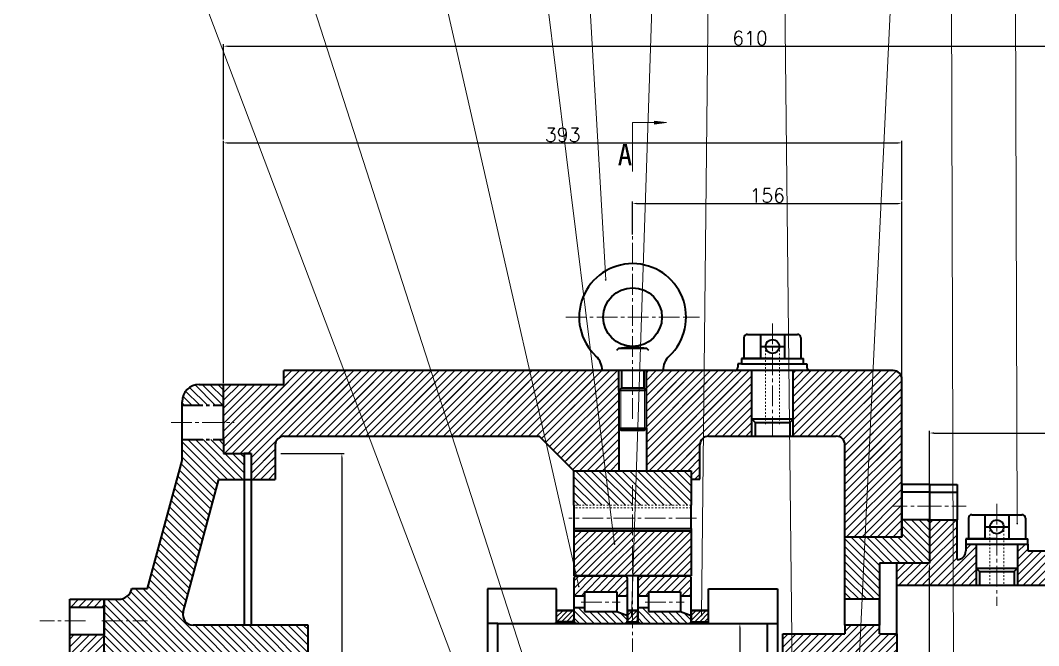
# Model space of a CAD drawing. Header units: millimetres. Extents: x -2378 to 2378, y -1682 to 1682.
# Drawn here: x -1349 to -759, y 993 to 1355 of the extents above; entities that cross this region are included whole.
import ezdxf

# ---------------------------------------------------------------- set-up
doc = ezdxf.new("R2010")
doc.units = ezdxf.units.MM
doc.header["$PDSIZE"] = -5
doc.linetypes.add('点画线', pattern=[18, 12, -2, 2, -2])
doc.linetypes.add('虚线', pattern=[2, 1, -1])
doc.layers.get('Defpoints').update_dxf_attribs({"lineweight": 18})
for name, color, linetype, lineweight in [('中心线层', 1, '点画线', 18), ('剖面线层', 4, 'Continuous', 18), ('尺寸线层', 3, 'Continuous', 18), ('粗实线层', 7, 'Continuous', 35), ('细实线层', 7, 'Continuous', 18), ('虚线层', 6, '虚线', 18)]:
    doc.layers.add(name, color=color, linetype=linetype, lineweight=lineweight)
doc.styles.get("Standard").update_dxf_attribs({"font": 'txt.shx'})
doc.styles.add('标准', font='isocp.shx', dxfattribs={"width": 0.667, "bigfont": 'gbcbig.shx'})
doc.dimstyles.new('ISO-25', dxfattribs={"dimtxt": 8, "dimasz": 2.5, "dimexe": 1.25, "dimexo": 0.625, "dimtad": 1, "dimtxsty": 'Standard', "dimcen": 2.5, "dimdle": 5, "dimadec": 0, "dimazin": 0, "dimtfac": 1, "dimtmove": 0, "dimatfit": 3, "dimfxl": 1, "dimarcsym": 0})
pattern_1 = [(135, (0, 0), (-2.245064, -2.245064), [])]

# ---------------------------------------------------------------- blocks, each defined once
blk = doc.blocks.new('*X24')
at = {"layer": 'Defpoints', "color": 0, "transparency": 16777216}
for p in [(-838, 1249.32), (-994, 1230.66), (-838, 1147.5)]:
    blk.add_point(p, dxfattribs=at)
at = {"layer": '尺寸线层', "color": 0, "linetype": 'Continuous', "lineweight": -2, "transparency": 16777216}
for p, q in [((-994, 1231.28), (-994, 1250.57)), ((-838, 1148.12), (-838, 1250.57)), ((-991.5, 1249.32), (-840.5, 1249.32))]:
    blk.add_line(p, q, dxfattribs=at)
at = {"layer": '尺寸线层', "color": 0, "transparency": 16777216}
for points in [[(-991.5, 1249.74), (-991.5, 1248.9), (-994, 1249.32)], [(-840.5, 1249.74), (-840.5, 1248.9), (-838, 1249.32)]]:
    blk.add_solid(points, dxfattribs=at)
at = {"layer": '尺寸线层', "color": 0, "transparency": 16777216, "insert": (-916, 1253.94), "char_height": 8, "width": 26.2857, "attachment_point": 5}
blk.add_mtext('\\A1;156', dxfattribs=at)
blk = doc.blocks.new('*X25')
at = {"layer": 'Defpoints', "color": 0, "transparency": 16777216}
for p in [(-838, 1284.47), (-838, 1250.57), (-1231, 1144.5)]:
    blk.add_point(p, dxfattribs=at)
at = {"layer": '尺寸线层', "color": 0, "linetype": 'Continuous', "lineweight": -2, "transparency": 16777216}
for p, q in [((-1231, 1145.13), (-1231, 1285.72)), ((-1228.5, 1284.47), (-840.5, 1284.47)), ((-838, 1251.19), (-838, 1285.72))]:
    blk.add_line(p, q, dxfattribs=at)
at = {"layer": '尺寸线层', "color": 0, "transparency": 16777216}
for points in [[(-1228.5, 1284.89), (-1228.5, 1284.05), (-1231, 1284.47)], [(-840.5, 1284.89), (-840.5, 1284.05), (-838, 1284.47)]]:
    blk.add_solid(points, dxfattribs=at)
at = {"layer": '尺寸线层', "color": 0, "transparency": 16777216, "insert": (-1034.5, 1289.1), "char_height": 8, "width": 28.5714, "attachment_point": 5}
blk.add_mtext('\\A1;393', dxfattribs=at)
blk = doc.blocks.new('*X26')
at = {"layer": 'Defpoints', "color": 0, "transparency": 16777216}
for p in [(-621, 1116.32), (-822, 1086.5), (-621, 1071.77)]:
    blk.add_point(p, dxfattribs=at)
at = {"layer": '尺寸线层', "color": 0, "linetype": 'Continuous', "lineweight": -2, "transparency": 16777216}
for p, q in [((-822, 1087.12), (-822, 1117.57)), ((-819.5, 1116.32), (-623.5, 1116.32)), ((-621, 1072.39), (-621, 1117.57))]:
    blk.add_line(p, q, dxfattribs=at)
at = {"layer": '尺寸线层', "color": 0, "transparency": 16777216}
for points in [[(-819.5, 1116.74), (-819.5, 1115.91), (-822, 1116.32)], [(-623.5, 1116.74), (-623.5, 1115.91), (-621, 1116.32)]]:
    blk.add_solid(points, dxfattribs=at)
at = {"layer": '尺寸线层', "color": 0, "transparency": 16777216, "insert": (-721.5, 1120.95), "char_height": 8, "width": 27.4286, "attachment_point": 5}
blk.add_mtext('\\A1;201', dxfattribs=at)
blk = doc.blocks.new('*X27')
at = {"layer": 'Defpoints', "color": 0, "transparency": 16777216}
for p in [(-621, 1340.49), (-1231, 1285.72), (-621, 1117.57)]:
    blk.add_point(p, dxfattribs=at)
at = {"layer": '尺寸线层', "color": 0, "linetype": 'Continuous', "lineweight": -2, "transparency": 16777216}
for p, q in [((-1231, 1286.35), (-1231, 1341.74)), ((-1228.5, 1340.49), (-623.5, 1340.49)), ((-621, 1118.2), (-621, 1341.74))]:
    blk.add_line(p, q, dxfattribs=at)
at = {"layer": '尺寸线层', "color": 0, "transparency": 16777216}
for points in [[(-1228.5, 1340.91), (-1228.5, 1340.07), (-1231, 1340.49)], [(-623.5, 1340.91), (-623.5, 1340.07), (-621, 1340.49)]]:
    blk.add_solid(points, dxfattribs=at)
at = {"layer": '尺寸线层', "color": 0, "transparency": 16777216, "insert": (-926, 1345.11), "char_height": 8, "width": 27.4286, "attachment_point": 5}
blk.add_mtext('\\A1;610', dxfattribs=at)
blk = doc.blocks.new('*X29')
at = {"layer": 'Defpoints', "color": 0, "transparency": 16777216}
for p in [(-396, 1428.97), (-1600, 981.42), (-396, 879.73)]:
    blk.add_point(p, dxfattribs=at)
at = {"layer": '尺寸线层', "color": 0, "linetype": 'Continuous', "lineweight": -2, "transparency": 16777216}
for p, q in [((-1600, 982.04), (-1600, 1430.22)), ((-1597.5, 1428.97), (-398.5, 1428.97)), ((-396, 880.36), (-396, 1430.22))]:
    blk.add_line(p, q, dxfattribs=at)
at = {"layer": '尺寸线层', "color": 0, "transparency": 16777216}
for points in [[(-1597.5, 1429.39), (-1597.5, 1428.55), (-1600, 1428.97)], [(-398.5, 1429.39), (-398.5, 1428.55), (-396, 1428.97)]]:
    blk.add_solid(points, dxfattribs=at)
at = {"layer": '尺寸线层', "color": 0, "transparency": 16777216, "insert": (-998, 1433.59), "char_height": 8, "width": 38.8571, "attachment_point": 5}
blk.add_mtext('\\A1;1204', dxfattribs=at)
blk = doc.blocks.new('*X70')
at = {"layer": '细实线层', "lineweight": 18}
h = blk.add_hatch(color=0, dxfattribs=at)
edge = h.paths.add_edge_path(flags=0)
edge.add_arc((0, 0), 0.5, 0, 360)
at = {"layer": '细实线层', "color": 0}
for p, q in [((-1.31, 432.81), (-11.31, 432.81)), ((0, 0), (-1.31, 432.81))]:
    blk.add_line(p, q, dxfattribs=at)
at = {"layer": '细实线层', "color": 0, "lineweight": 18, "insert": (-6.31, 434.31), "char_height": 5, "width": 17, "attachment_point": 8, "line_spacing_factor": 1.15057, "style": '标准'}
blk.add_mtext('\\T1.1;29', dxfattribs=at)
blk = doc.blocks.new('*X71')
at = {"layer": '细实线层', "color": 0}
blk.add_line((0, 0), (-2.07, 668.31), dxfattribs=at)
blk = doc.blocks.new('*X72')
at = {"layer": '细实线层', "color": 0}
blk.add_line((0, 0), (33.23, 695.13), dxfattribs=at)
blk = doc.blocks.new('*X73')
at = {"layer": '细实线层', "color": 0}
blk.add_line((0, 0), (-7.33, 673.12), dxfattribs=at)
blk = doc.blocks.new('*X75')
at = {"layer": '细实线层', "lineweight": 18}
h = blk.add_hatch(color=0, dxfattribs=at)
edge = h.paths.add_edge_path(flags=0)
edge.add_arc((0, 0), 0.5, 0, 360)
at = {"layer": '细实线层', "color": 0}
for p, q in [((0, 0), (5.16, 485.98)), ((5.16, 485.98), (15.16, 485.98))]:
    blk.add_line(p, q, dxfattribs=at)
at = {"layer": '细实线层', "color": 0, "lineweight": 18, "insert": (10.16, 487.48), "char_height": 5, "width": 17, "attachment_point": 8, "line_spacing_factor": 1.15057, "style": '标准'}
blk.add_mtext('\\T1.1;33', dxfattribs=at)
blk = doc.blocks.new('*X76')
at = {"layer": '细实线层', "lineweight": 18}
h = blk.add_hatch(color=0, dxfattribs=at)
edge = h.paths.add_edge_path(flags=0)
edge.add_arc((0, 0), 0.5, 0, 360)
at = {"layer": '细实线层', "color": 0}
for p, q in [((0, 0), (16.22, 486.35)), ((16.22, 486.35), (26.22, 486.35))]:
    blk.add_line(p, q, dxfattribs=at)
at = {"layer": '细实线层', "color": 0, "lineweight": 18, "insert": (21.22, 487.85), "char_height": 5, "width": 17, "attachment_point": 8, "line_spacing_factor": 1.15057, "style": '标准'}
blk.add_mtext('\\T1.1;34', dxfattribs=at)
blk = doc.blocks.new('*X77')
at = {"layer": '细实线层', "lineweight": 18}
h = blk.add_hatch(color=0, dxfattribs=at)
edge = h.paths.add_edge_path(flags=0)
edge.add_arc((0, 0), 0.5, 0, 360)
at = {"layer": '细实线层', "color": 0}
for p, q in [((-16.73, 291.53), (-26.73, 291.53)), ((0, 0), (-16.73, 291.53))]:
    blk.add_line(p, q, dxfattribs=at)
at = {"layer": '细实线层', "color": 0, "lineweight": 18, "insert": (-21.73, 293.03), "char_height": 5, "width": 17, "attachment_point": 8, "line_spacing_factor": 1.15057, "style": '标准'}
blk.add_mtext('\\T1.1;35', dxfattribs=at)
blk = doc.blocks.new('*X78')
at = {"layer": '细实线层', "lineweight": 18}
h = blk.add_hatch(color=0, dxfattribs=at)
edge = h.paths.add_edge_path(flags=0)
edge.add_arc((0, 0), 0.5, 0, 360)
at = {"layer": '细实线层', "color": 0}
for p, q in [((-55.08, 444.67), (-65.08, 444.67)), ((0, 0), (-55.08, 444.67))]:
    blk.add_line(p, q, dxfattribs=at)
at = {"layer": '细实线层', "color": 0, "lineweight": 18, "insert": (-60.08, 446.17), "char_height": 5, "width": 17, "attachment_point": 8, "line_spacing_factor": 1.15057, "style": '标准'}
blk.add_mtext('\\T1.1;36', dxfattribs=at)
blk = doc.blocks.new('*X79')
at = {"layer": '细实线层', "lineweight": 18}
h = blk.add_hatch(color=0, dxfattribs=at)
edge = h.paths.add_edge_path(flags=0)
edge.add_arc((0, 0), 0.5, 0, 360)
at = {"layer": '细实线层', "color": 0}
for p, q in [((-106.73, 469.29), (-116.73, 469.29)), ((0, 0), (-106.73, 469.29))]:
    blk.add_line(p, q, dxfattribs=at)
at = {"layer": '细实线层', "color": 0, "lineweight": 18, "insert": (-111.73, 470.79), "char_height": 5, "width": 17, "attachment_point": 8, "line_spacing_factor": 1.15057, "style": '标准'}
blk.add_mtext('\\T1.1;37', dxfattribs=at)
blk = doc.blocks.new('*X80')
at = {"layer": '细实线层', "lineweight": 18}
h = blk.add_hatch(color=0, dxfattribs=at)
edge = h.paths.add_edge_path(flags=0)
edge.add_arc((0, 0), 0.5, 0, 360)
at = {"layer": '细实线层', "color": 0}
for p, q in [((-166.45, 516.6), (-176.45, 516.6)), ((0, 0), (-166.45, 516.6))]:
    blk.add_line(p, q, dxfattribs=at)
at = {"layer": '细实线层', "color": 0, "lineweight": 18, "insert": (-171.45, 518.1), "char_height": 5, "width": 17, "attachment_point": 8, "line_spacing_factor": 1.15057, "style": '标准'}
blk.add_mtext('\\T1.1;38', dxfattribs=at)
blk = doc.blocks.new('*X81')
at = {"layer": '细实线层', "color": 0}
blk.add_line((0, 0), (-261.81, 692.16), dxfattribs=at)
blk = doc.blocks.new('*D99')
at = {"layer": 'Defpoints', "color": 0, "transparency": 16777216}
for p in [(-822, 1041), (-822, 1041), (-794, 800)]:
    blk.add_point(p, dxfattribs=at)
at = {"layer": '尺寸线层', "color": 0, "linetype": 'Continuous', "lineweight": -2, "transparency": 16777216}
for p, q in [((-822.62, 1041), (-823.25, 1041)), ((-822, 802.5), (-822, 1038.5)), ((-794.62, 800), (-823.25, 800))]:
    blk.add_line(p, q, dxfattribs=at)
at = {"layer": '尺寸线层', "color": 0, "transparency": 16777216}
for points in [[(-822.42, 1038.5), (-821.58, 1038.5), (-822, 1041)], [(-822.42, 802.5), (-821.58, 802.5), (-822, 800)]]:
    blk.add_solid(points, dxfattribs=at)
at = {"layer": '尺寸线层', "color": 0, "transparency": 16777216, "insert": (-826.78, 920.5), "char_height": 8, "attachment_point": 5, "rotation": 90}
blk.add_mtext('\\A1;{\\fSimSun|b0|i0|c134|p2;φ}241H7', dxfattribs=at)
blk = doc.blocks.new('*D100')
at = {"layer": 'Defpoints', "color": 0, "transparency": 16777216}
for p in [(-916, 1006), (-931.88, 936), (-916, 936)]:
    blk.add_point(p, dxfattribs=at)
at = {"layer": '粗实线层', "color": 0, "linetype": 'Continuous', "lineweight": -2, "transparency": 16777216}
for p, q in [((-916.62, 1006), (-933.13, 1006)), ((-931.88, 1003.5), (-931.88, 938.5)), ((-916.62, 936), (-933.13, 936))]:
    blk.add_line(p, q, dxfattribs=at)
at = {"layer": '粗实线层', "color": 0, "transparency": 16777216}
for points in [[(-932.3, 1003.5), (-931.46, 1003.5), (-931.88, 1006)], [(-932.3, 938.5), (-931.46, 938.5), (-931.88, 936)]]:
    blk.add_solid(points, dxfattribs=at)
at = {"layer": '粗实线层', "color": 0, "transparency": 16777216, "insert": (-936.66, 971), "char_height": 8, "attachment_point": 5, "rotation": 90}
blk.add_mtext('\\A1;{\\fSimSun|b0|i0|c134|p2;φ}70K6', dxfattribs=at)
blk = doc.blocks.new('*D101')
at = {"layer": 'Defpoints', "color": 0, "transparency": 16777216}
for p in [(-1198.4, 1104.5), (-1198.4, 800), (-1162.4, 800)]:
    blk.add_point(p, dxfattribs=at)
at = {"layer": '尺寸线层', "color": 0, "linetype": 'Continuous', "lineweight": -2, "transparency": 16777216}
for p, q in [((-1197.78, 1104.5), (-1161.15, 1104.5)), ((-1162.4, 1102), (-1162.4, 802.5)), ((-1197.78, 800), (-1161.15, 800))]:
    blk.add_line(p, q, dxfattribs=at)
at = {"layer": '尺寸线层', "color": 0, "transparency": 16777216}
for points in [[(-1162.82, 1102), (-1161.99, 1102), (-1162.4, 1104.5)], [(-1162.82, 802.5), (-1161.99, 802.5), (-1162.4, 800)]]:
    blk.add_solid(points, dxfattribs=at)
at = {"layer": '尺寸线层', "color": 0, "transparency": 16777216, "insert": (-1167.7, 952.25), "char_height": 8, "attachment_point": 5, "rotation": 90}
blk.add_mtext('\\A1;304,5', dxfattribs=at)

msp = doc.modelspace()

# ---------------------------------------------------------------- hatches: boundary and pattern name
at = {"layer": '剖面线层'}
h = msp.add_hatch(dxfattribs=at)
h.set_pattern_fill('ANSI31', color=256, style=0, pattern_type=0)
edge = h.paths.add_edge_path(flags=0)
edge.add_line((-843, 1152.496), (-901, 1152.496))
edge.add_line((-901, 1152.496), (-901, 1114.5))
edge.add_line((-901, 1114.5), (-876, 1114.5))
edge.add_arc((-876, 1109.5), 5, 0, 90, ccw=False)
edge.add_line((-871, 1109.5), (-871, 1100.5))
edge.add_line((-871, 1100.5), (-838, 1100.5))
edge.add_line((-838, 1100.5), (-838, 1140.996))
edge.add_line((-838, 1140.996), (-838, 1147.496))
edge.add_arc((-843, 1147.496), 5, 0, 90)
edge = h.paths.add_edge_path(flags=0)
edge.add_line((-925, 1152.496), (-986.001, 1152.496))
edge.add_line((-986.001, 1152.496), (-986.001, 1140.996))
edge.add_line((-986.001, 1140.996), (-986.001, 1119.196))
edge.add_line((-986.001, 1119.196), (-986.001, 1100.5))
edge.add_line((-986.001, 1100.5), (-955, 1100.5))
edge.add_line((-955, 1100.5), (-955, 1109.5))
edge.add_arc((-950, 1109.5), 5, 90, 180, ccw=False)
edge.add_line((-950, 1114.5), (-925, 1114.5))
edge.add_line((-925, 1114.5), (-925, 1152.496))
edge = h.paths.add_edge_path(flags=0)
edge.add_line((-1002.001, 1152.496), (-1196, 1152.496))
edge.add_line((-1196, 1152.496), (-1196, 1151))
edge.add_line((-1196, 1151), (-1196, 1144.5))
edge.add_line((-1196, 1144.5), (-1231, 1144.5))
edge.add_line((-1231, 1144.5), (-1231, 1112.5))
edge.add_line((-1231, 1112.5), (-1231, 1104.5))
edge.add_line((-1231, 1104.5), (-1215, 1104.5))
edge.add_line((-1215, 1104.5), (-1215, 1100.5))
edge.add_line((-1215, 1100.5), (-1200.983, 1100.5))
edge.add_line((-1200.983, 1100.5), (-1200.983, 1109.483))
edge.add_arc((-1195.983, 1109.5), 5, 90.193629, 180.193628, ccw=False)
edge.add_line((-1196, 1114.5), (-1191.058, 1114.5))
edge.add_line((-1191.058, 1114.5), (-1048.123, 1114.5))
edge.add_line((-1048.123, 1114.5), (-1034.037, 1100.5))
edge.add_line((-1034.037, 1100.5), (-1002.001, 1100.5))
edge.add_line((-1002.001, 1100.5), (-1002.001, 1119.196))
edge.add_line((-1002.001, 1119.196), (-1002.001, 1140.996))
edge.add_line((-1002.001, 1140.996), (-1002.001, 1152.496))
h = msp.add_hatch(dxfattribs=at)
h.set_pattern_fill('ANSI31', color=256, style=0, pattern_type=0)
h.set_pattern_definition(pattern_1)
edge = h.paths.add_edge_path(flags=0)
edge.add_line((-1233.802, 1088.909), (-1233.648, 1089.483))
edge.add_line((-1233.648, 1089.483), (-1219, 1089.483))
edge.add_line((-1219, 1089.483), (-1219, 1104.5))
edge.add_line((-1219, 1104.5), (-1231, 1104.5))
edge.add_line((-1231, 1104.5), (-1231, 1112.5))
edge.add_line((-1231, 1112.5), (-1254.999, 1112.5))
edge.add_line((-1254.999, 1112.5), (-1254.999, 1100.5))
edge.add_line((-1254.999, 1100.5), (-1274.97, 1026.21))
edge.add_line((-1274.97, 1026.21), (-1283.974, 1026.21))
edge.add_arc((-1291.771, 1028), 8, 270.000004, 347.067901, ccw=False)
edge.add_line((-1291.771, 1020), (-1300, 1020))
edge.add_line((-1300, 1020), (-1300, 999.5))
edge.add_line((-1300, 999.5), (-1300, 980))
edge.add_line((-1300, 980), (-1182, 980))
edge.add_line((-1182, 980), (-1182, 1005))
edge.add_line((-1182, 1005), (-1248.533, 1005))
edge.add_arc((-1248.533, 1011), 6, 165.553609, 270, ccw=False)
edge.add_line((-1254.343, 1012.497), (-1233.802, 1088.909))
edge = h.paths.add_edge_path(flags=0)
edge.add_line((-1231, 1144.5), (-1244.999, 1144.5))
edge.add_arc((-1244.999, 1134.5), 10, 90, 180.000001)
edge.add_line((-1254.999, 1134.5), (-1254.999, 1132.5))
edge.add_line((-1254.999, 1132.5), (-1231, 1132.5))
edge.add_line((-1231, 1132.5), (-1231, 1144.5))
h = msp.add_hatch(dxfattribs=at)
h.set_pattern_fill('ANSI31', color=256, style=0, pattern_type=0)
edge = h.paths.add_edge_path(flags=0)
edge.add_line((-871, 1109.5), (-871, 1055.996))
edge.add_line((-871, 1055.996), (-838, 1055.996))
edge.add_line((-838, 1055.996), (-838, 1140.996))
edge.add_arc((-843, 1140.996), 5, 0, 90)
edge.add_line((-843, 1145.996), (-901, 1145.996))
edge.add_line((-901, 1145.996), (-901, 1114.5))
edge.add_line((-901, 1114.5), (-876, 1114.5))
edge.add_arc((-876, 1109.5), 5, 0, 90, ccw=False)
edge = h.paths.add_edge_path(flags=0)
edge.add_line((-986.001, 1145.996), (-986.001, 1140.996))
edge.add_line((-986.001, 1140.996), (-986.001, 1119.196))
edge.add_line((-986.001, 1119.196), (-986.001, 1094.5))
edge.add_line((-986.001, 1094.5), (-960, 1094.5))
edge.add_line((-960, 1094.5), (-960, 1089.5))
edge.add_line((-960, 1089.5), (-955, 1089.5))
edge.add_line((-955, 1089.5), (-955, 1109.5))
edge.add_arc((-950, 1109.5), 5, 90, 180, ccw=False)
edge.add_line((-950, 1114.5), (-925, 1114.5))
edge.add_line((-925, 1114.5), (-925, 1145.996))
edge.add_line((-925, 1145.996), (-986.001, 1145.996))
edge = h.paths.add_edge_path(flags=0)
edge.add_line((-1196, 1145.996), (-1196, 1144.5))
edge.add_line((-1196, 1144.5), (-1231, 1144.5))
edge.add_line((-1231, 1144.5), (-1231, 1112.5))
edge.add_line((-1231, 1112.5), (-1231, 1104.5))
edge.add_line((-1231, 1104.5), (-1215, 1104.5))
edge.add_line((-1215, 1104.5), (-1215, 1089.483))
edge.add_line((-1215, 1089.483), (-1200.983, 1089.483))
edge.add_line((-1200.983, 1089.483), (-1200.983, 1109.483))
edge.add_arc((-1195.983, 1109.5), 5, 90.193629, 180.193628, ccw=False)
edge.add_line((-1196, 1114.5), (-1191.058, 1114.5))
edge.add_line((-1191.058, 1114.5), (-1048.123, 1114.5))
edge.add_line((-1048.123, 1114.5), (-1028, 1094.5))
edge.add_line((-1028, 1094.5), (-1002.001, 1094.5))
edge.add_line((-1002.001, 1094.5), (-1002.001, 1119.196))
edge.add_line((-1002.001, 1119.196), (-1002.001, 1140.996))
edge.add_line((-1002.001, 1140.996), (-1002.001, 1145.996))
edge.add_line((-1002.001, 1145.996), (-1196, 1145.996))
h = msp.add_hatch(dxfattribs=at)
h.set_pattern_fill('ANSI31', color=256, style=0, pattern_type=0)
h.set_pattern_definition(pattern_1)
h.paths.add_polyline_path([(-1028, 1094.5), (-1028, 1074.5), (-960, 1074.5), (-960, 1094.5)], flags=0)
h = msp.add_hatch(dxfattribs=at)
h.set_pattern_fill('ANSI31', color=256, style=0, pattern_type=0)
h.set_pattern_definition(pattern_1)
h.paths.add_polyline_path([(-871, 1020), (-851, 1020), (-851, 1040.996), (-822, 1040.996), (-822, 1065.996), (-838, 1065.996), (-838, 1055.996), (-871, 1055.996)], flags=0)
h = msp.add_hatch(dxfattribs=at)
h.set_pattern_fill('ANSI31', color=256, style=0, pattern_type=0)
edge = h.paths.add_edge_path(flags=0)
edge.add_line((-701, 1003), (-701, 998))
edge.add_line((-701, 998), (-691, 998))
edge.add_arc((-686, 997.996), 5, 90.045121, 179.954879, ccw=False)
edge.add_line((-686.004, 1002.996), (-646.004, 1002.996))
edge.add_arc((-646, 997.996), 5, 0.045118, 90.045118, ccw=False)
edge.add_line((-641, 998), (-641, 875))
edge.add_line((-641, 875), (-626, 875))
edge.add_line((-626, 875), (-626, 982.996))
edge.add_line((-626, 982.996), (-621, 982.996))
edge.add_line((-621, 982.996), (-621, 1022.996))
edge.add_line((-621, 1022.996), (-626, 1022.996))
edge.add_line((-626, 1022.996), (-646.004, 1022.996))
edge.add_line((-646.004, 1022.996), (-716, 1022.996))
edge.add_arc((-716, 1027.996), 5, 180, 270, ccw=False)
edge.add_line((-721, 1027.996), (-721, 1037.996))
edge.add_arc((-726, 1037.996), 5, 0, 90)
edge.add_line((-726, 1042.996), (-736, 1042.996))
edge.add_arc((-736, 1047.996), 5, 180, 270, ccw=False)
edge.add_line((-741, 1047.996), (-765, 1047.996))
edge.add_line((-765, 1047.996), (-765, 1051.996))
edge.add_line((-765, 1051.996), (-771, 1051.996))
edge.add_line((-771, 1051.996), (-771, 1037.996))
edge.add_line((-771, 1037.996), (-771, 1027.996))
edge.add_line((-771, 1027.996), (-747, 1027.996))
edge.add_line((-747, 1027.996), (-741, 1027.996))
edge.add_arc((-741, 1022.996), 5, 0, 90, ccw=False)
edge.add_line((-736, 1022.996), (-736, 1003))
edge.add_line((-736, 1003), (-716, 1003))
edge.add_line((-716, 1003), (-701, 1003))
edge = h.paths.add_edge_path(flags=0)
edge.add_line((-841, 1040.996), (-841, 1027.996))
edge.add_line((-841, 1027.996), (-795, 1027.996))
edge.add_line((-795, 1027.996), (-795, 1037.996))
edge.add_line((-795, 1037.996), (-795, 1051.996))
edge.add_line((-795, 1051.996), (-801, 1051.996))
edge.add_line((-801, 1051.996), (-801, 1047.996))
edge.add_arc((-806, 1047.996), 5, -90, 0, ccw=False)
edge.add_line((-806, 1042.996), (-806, 1065.996))
edge.add_line((-806, 1065.996), (-822, 1065.996))
edge.add_line((-822, 1065.996), (-822, 1040.996))
edge.add_line((-822, 1040.996), (-841, 1040.996))
h = msp.add_hatch(dxfattribs=at)
h.set_pattern_fill('无图案', color=256, style=0, pattern_type=0)
h.set_pattern_definition([(45, (0, 0), (-2.1213203, 2.1213203), [])])
h.paths.add_polyline_path([(-1028, 1033.5), (-1028, 1034.5), (-1028, 1059.5), (-960, 1059.5), (-960, 1033.5)], flags=0)
h = msp.add_hatch(dxfattribs=at)
h.set_pattern_fill('无图案', color=256, style=0, pattern_type=0)
h.set_pattern_definition([(45, (-1028, 971), (-2.12132, 2.12132), [])])
edge = h.paths.add_edge_path(flags=0)
edge.add_line((-1028, 1022.042), (-1028, 1032))
edge.add_arc((-1026.5, 1032), 1.5, 90, 180, ccw=False)
edge.add_line((-1026.5, 1033.5), (-998.5, 1033.5))
edge.add_arc((-998.5, 1032), 1.5, 0, 90, ccw=False)
edge.add_line((-997, 1032), (-997, 1022.042))
edge.add_line((-997, 1022.042), (-1003.2, 1022.042))
edge.add_line((-1003.2, 1022.042), (-1003.2, 1024.333))
edge.add_line((-1003.2, 1024.333), (-1021.8, 1024.333))
edge.add_line((-1021.8, 1024.333), (-1021.8, 1022.042))
edge.add_line((-1021.8, 1022.042), (-1028, 1022.042))
h = msp.add_hatch(dxfattribs=at)
h.set_pattern_fill('无图案', color=256, style=0, pattern_type=0)
h.set_pattern_definition([(45, (-991, 971), (-2.12132, 2.12132), [])])
edge = h.paths.add_edge_path(flags=0)
edge.add_line((-991, 1022.042), (-991, 1032))
edge.add_arc((-989.5, 1032), 1.5, 90, 180, ccw=False)
edge.add_line((-989.5, 1033.5), (-961.5, 1033.5))
edge.add_arc((-961.5, 1032), 1.5, 0, 90, ccw=False)
edge.add_line((-960, 1032), (-960, 1022.042))
edge.add_line((-960, 1022.042), (-966.2, 1022.042))
edge.add_line((-966.2, 1022.042), (-966.2, 1024.333))
edge.add_line((-966.2, 1024.333), (-984.8, 1024.333))
edge.add_line((-984.8, 1024.333), (-984.8, 1022.042))
edge.add_line((-984.8, 1022.042), (-991, 1022.042))
h = msp.add_hatch(dxfattribs=at)
h.set_pattern_fill('ANSI31', color=256, style=0, pattern_type=0)
edge = h.paths.add_edge_path(flags=0)
edge.add_line((-1276, 980), (-1300, 980))
edge.add_line((-1300, 980), (-1300, 999.5))
edge.add_line((-1300, 999.5), (-1320, 999.5))
edge.add_line((-1320, 999.5), (-1320, 980))
edge.add_line((-1320, 980), (-1318, 977.996))
edge.add_line((-1318, 977.996), (-1318, 870))
edge.add_line((-1318, 870), (-1311.504, 870))
edge.add_ellipse((-1309.002, 870.038), major_axis=(0, -5), ratio=0.5, start_angle=182.065914, end_angle=270)
edge.add_ellipse((-1309.002, 870.038), major_axis=(0, -5), ratio=0.5, start_angle=180, end_angle=182.065914)
edge.add_ellipse((-1309.002, 870.038), major_axis=(0, -5), ratio=0.5, start_angle=177.932739, end_angle=180)
edge.add_ellipse((-1309.002, 870.038), major_axis=(0, -5), ratio=0.5, start_angle=90, end_angle=177.932739)
edge.add_line((-1306.501, 870), (-1300, 870))
edge.add_line((-1300, 870), (-1300, 950))
edge.add_line((-1300, 950), (-1280, 955.207))
edge.add_line((-1280, 955.207), (-1280, 976))
edge.add_arc((-1276, 976), 4, 90, 180, ccw=False)
h.paths.add_polyline_path([(-1300, 1020), (-1316, 1020), (-1320, 1020), (-1320, 1015.5), (-1300, 1015.5)], flags=0)
h = msp.add_hatch(dxfattribs=at)
h.set_pattern_fill('无图案', color=256, style=0, pattern_type=0)
h.set_pattern_definition([(315, (-1028, 971), (2.12132, 2.12132), [])])
edge = h.paths.add_edge_path(flags=0)
edge.add_arc((-1026.5, 1007.5), 1.5, 227.166572, 270, ccw=False)
edge.add_arc((-1026.5, 1007.5), 1.5, 180, 227.166572, ccw=False)
edge.add_line((-1028, 1007.5), (-1028, 1015.167))
edge.add_line((-1028, 1015.167), (-1021.8, 1015.167))
edge.add_line((-1021.8, 1015.167), (-1021.8, 1012.875))
edge.add_line((-1021.8, 1012.875), (-1003.2, 1012.875))
edge.add_line((-1003.2, 1012.875), (-997, 1010.583))
edge.add_line((-997, 1010.583), (-997, 1007.5))
edge.add_arc((-998.5, 1007.5), 1.5, 270, 360, ccw=False)
edge.add_line((-998.5, 1006), (-1026.5, 1006))
h = msp.add_hatch(dxfattribs=at)
h.set_pattern_fill('无图案', color=256, style=0, pattern_type=0)
h.set_pattern_definition([(315, (-991, 971), (2.12132, 2.12132), [])])
edge = h.paths.add_edge_path(flags=0)
edge.add_arc((-989.5, 1007.5), 1.5, 227.166572, 270, ccw=False)
edge.add_arc((-989.5, 1007.5), 1.5, 180, 227.166572, ccw=False)
edge.add_line((-991, 1007.5), (-991, 1015.167))
edge.add_line((-991, 1015.167), (-984.8, 1015.167))
edge.add_line((-984.8, 1015.167), (-984.8, 1012.875))
edge.add_line((-984.8, 1012.875), (-966.2, 1012.875))
edge.add_line((-966.2, 1012.875), (-960, 1010.583))
edge.add_line((-960, 1010.583), (-960, 1007.5))
edge.add_arc((-961.5, 1007.5), 1.5, 270, 360, ccw=False)
edge.add_line((-961.5, 1006), (-989.5, 1006))
h = msp.add_hatch(dxfattribs=at)
h.set_pattern_fill('无图案', color=256, style=0, pattern_type=0)
h.set_pattern_definition([(45, (0, 0), (-1.4142136, 1.4142136), [])])
h.paths.add_polyline_path([(-1028, 1007), (-1028, 1010.25), (-1028, 1013.5), (-1038, 1013.5), (-1038, 1007)], flags=0)
h = msp.add_hatch(dxfattribs=at)
h.set_pattern_fill('无图案', color=256, style=0, pattern_type=0)
h.set_pattern_definition([(45, (-997, 971), (-1.41421, 1.41421), [])])
h.paths.add_polyline_path([(-997, 1007), (-997, 1010.25), (-997, 1013.5), (-991, 1013.5), (-991, 1007)], flags=0)
h = msp.add_hatch(dxfattribs=at)
h.set_pattern_fill('无图案', color=256, style=0, pattern_type=0)
h.set_pattern_definition([(45, (-960, 971), (-1.41421, 1.41421), [])])
h.paths.add_polyline_path([(-960, 1007), (-960, 1010.25), (-960, 1013.5), (-950, 1013.5), (-950, 1007)], flags=0)
h = msp.add_hatch(dxfattribs=at)
h.set_pattern_fill('ANSI31', color=256, style=0, pattern_type=0)
edge = h.paths.add_edge_path(flags=0)
edge.add_line((-851, 1005), (-871, 1005))
edge.add_line((-871, 1005), (-871, 1000))
edge.add_line((-871, 1000), (-907, 1000))
edge.add_line((-907, 1000), (-907, 980))
edge.add_line((-907, 980), (-904, 980))
edge.add_line((-904, 980), (-854, 980))
edge.add_arc((-854, 977), 3, 0, 90, ccw=False)
edge.add_line((-851, 977), (-851, 972))
edge.add_line((-851, 972), (-841, 972))
edge.add_line((-841, 972), (-841, 1000))
edge.add_line((-841, 1000), (-851, 1000))
edge.add_line((-851, 1000), (-851, 1005))
h = msp.add_hatch(dxfattribs=at)
h.set_pattern_fill('ANSI31', color=256, style=0, pattern_type=0)
edge = h.paths.add_edge_path(flags=0)
edge.add_line((-841, 1000), (-907, 1000))
edge.add_line((-907, 1000), (-907, 980))
edge.add_line((-907, 980), (-904, 980))
edge.add_line((-904, 980), (-854, 980))
edge.add_arc((-854, 977), 3, 0, 90, ccw=False)
edge.add_line((-851, 977), (-851, 972))
edge.add_line((-851, 972), (-841, 972))
edge.add_line((-841, 972), (-841, 1000))
at = {"layer": '粗实线层'}
msp.add_hatch(color=0, dxfattribs=at).paths.add_polyline_path([(-981.3, 1297.036), (-981.3, 1295.342), (-974.273, 1296.189)], flags=0)

# ---------------------------------------------------------------- linework, layer by layer
at = {"layer": '中心线层'}
for p, q in [((-994, 1124.496), (-994, 1230.659)), ((-1032.751, 1183.496), (-955.251, 1183.496)), ((-1028.001, 1183.496), (-1025.001, 1183.496)), ((-963.001, 1183.496), (-960.001, 1183.496)), ((-913, 1179.851), (-913, 1114.879)), ((-1261.286, 1122.5), (-1224.712, 1122.5)), ((-994, 517.215), (-994, 1086.105)), ((-816.917, 1073.996), (-843.261, 1073.996)), ((-827.083, 1073.996), (-800.739, 1073.996)), ((-783, 1075.351), (-783, 1016.111)), ((-1023.8, 1018.375), (-1001.2, 1018.375)), ((-986.8, 1018.375), (-964.2, 1018.375)), ((-1310.917, 1007.5), (-1337.261, 1007.5)), ((-1301.394, 1007.5), (-1275.05, 1007.5))]:
    msp.add_line(p, q, dxfattribs=at)
at = {"layer": '中心线层', "color": 7}
msp.add_line((-957, 1067), (-1031, 1067), dxfattribs=at)
at = {"layer": '粗实线层'}
for p, q in [((-929.5, 1171.496), (-929.5, 1159.496)), ((-927.5, 1173.496), (-898.5, 1173.496)), ((-920, 1173.496), (-920, 1159.496)), ((-906, 1173.496), (-906, 1159.496)), ((-896.5, 1171.496), (-896.5, 1159.496)), ((-1002.001, 1165.496), (-1003.415, 1164.082)), ((-1002.001, 1165.496), (-994.001, 1166.496)), ((-1002.001, 1165.496), (-986.001, 1165.496)), ((-994.001, 1166.496), (-986.001, 1165.496)), ((-984.586, 1164.082), (-986.001, 1165.496)), ((-920, 1166.496), (-906, 1166.496)), ((-931, 1156.496), (-933, 1156.496)), ((-933, 1156.496), (-933, 1154.496)), ((-931, 1159.496), (-895, 1159.496)), ((-913, 1159.496), (-931, 1159.496)), ((-931, 1159.496), (-931, 1156.496)), ((-931, 1156.496), (-895, 1156.496)), ((-895, 1156.496), (-895, 1159.496)), ((-895, 1156.496), (-893, 1156.496)), ((-893, 1156.496), (-893, 1154.496)), ((-843, 1152.496), (-1196, 1152.496)), ((-1196, 1151), (-1196, 1152.496)), ((-1196, 1144.5), (-1196, 1151)), ((-976.401, 1152.496), (-1011.601, 1152.496)), ((-1002.001, 1140.996), (-1002.001, 1152.496)), ((-1000.501, 1152.496), (-1000.501, 1142.496)), ((-987.501, 1152.496), (-987.501, 1142.496)), ((-986.001, 1140.996), (-986.001, 1152.496)), ((-925, 1114.5), (-925, 1152.496)), ((-901, 1114.5), (-901, 1152.496)), ((-1244.999, 1144.5), (-1230.999, 1144.5)), ((-1231, 1112.5), (-1231, 1144.5)), ((-1231, 1144.5), (-1196, 1144.5)), ((-838, 1140.996), (-838, 1147.496)), ((-1002.001, 1140.996), (-1000.501, 1142.496)), ((-986.001, 1140.996), (-1002.001, 1140.996)), ((-1002.001, 1140.996), (-1002.001, 1119.196)), ((-1000.501, 1142.496), (-987.501, 1142.496)), ((-986.001, 1140.996), (-987.501, 1142.496)), ((-986.001, 1119.196), (-986.001, 1140.996)), ((-838, 1055.996), (-838, 1140.996)), ((-1254.999, 1100.5), (-1254.999, 1134.5)), ((-925, 1124.5), (-923, 1122.5)), ((-925, 1124.5), (-901, 1124.5)), ((-923, 1122.5), (-903, 1122.5)), ((-923, 1122.5), (-923, 1114.5)), ((-923, 1122.5), (-913, 1122.5)), ((-901, 1124.5), (-903, 1122.5)), ((-903, 1122.5), (-903, 1114.5)), ((-1002.001, 1119.196), (-1000.801, 1117.996)), ((-1002.001, 1119.196), (-986.001, 1119.196)), ((-1002.001, 1119.196), (-1002.001, 1094.5)), ((-1000.8, 1117.996), (-987.2, 1117.996)), ((-987.201, 1117.996), (-986.001, 1119.196)), ((-986.001, 1119.196), (-986.001, 1094.5)), ((-1231, 1112.5), (-1231, 1104.5)), ((-1200.983, 1109.483), (-1200.983, 1089.483)), ((-1196, 1114.5), (-1191.058, 1114.5)), ((-1191.058, 1114.5), (-1048.123, 1114.5)), ((-1028, 1094.5), (-1048.123, 1114.5)), ((-955, 1089.5), (-955, 1109.5)), ((-950, 1114.5), (-876, 1114.5)), ((-950, 1114.5), (-913, 1114.5)), ((-871, 1005), (-871, 1109.5)), ((-1231, 1104.5), (-1215, 1104.5)), ((-1215, 1104.5), (-1219, 1104.5)), ((-1219, 1104.5), (-1219, 1005)), ((-1215, 1104.5), (-1215, 1005)), ((-1274.97, 1026.21), (-1254.999, 1100.5)), ((-1028, 1074.5), (-1028, 1094.5)), ((-1028, 1094.5), (-960, 1094.5)), ((-960, 1094.5), (-960, 1074.5)), ((-960, 1094.5), (-960, 1089.5)), ((-1254.311, 1012.618), (-1233.802, 1088.909)), ((-1233.802, 1088.909), (-1233.648, 1089.483)), ((-1233.648, 1089.483), (-1200.983, 1089.483)), ((-960, 1089.5), (-955, 1089.5)), ((-822, 1086.496), (-838, 1086.496)), ((-838, 1086.496), (-838, 1065.996)), ((-822, 1086.496), (-806, 1086.496)), ((-822, 1086.496), (-822, 1065.996)), ((-806, 1086.496), (-806, 1065.996)), ((-822, 1081.996), (-838, 1081.996)), ((-822, 1081.996), (-806, 1081.996)), ((-1028, 1074.5), (-1028, 1033.5)), ((-960, 1061), (-960, 1074.5)), ((-797.5, 1068.996), (-768.5, 1068.996)), ((-790, 1068.996), (-790, 1054.996)), ((-776, 1068.996), (-776, 1054.996)), ((-822, 1065.996), (-838, 1065.996)), ((-838, 1065.996), (-838, 1055.996)), ((-822, 1065.996), (-806, 1065.996)), ((-822, 1065.996), (-822, 1040.996)), ((-806, 1042.996), (-806, 1065.996)), ((-799.5, 1066.996), (-799.5, 1054.996)), ((-790, 1061.996), (-776, 1061.996)), ((-766.5, 1066.996), (-766.5, 1054.996)), ((-1028, 1061), (-960, 1061)), ((-960, 1061), (-960, 1033.5)), ((-838, 1055.996), (-871, 1055.996)), ((-801, 1054.996), (-765, 1054.996)), ((-783, 1054.996), (-801, 1054.996)), ((-801, 1054.996), (-801, 1051.996)), ((-801, 1051.996), (-801, 1047.996)), ((-801, 1051.996), (-765, 1051.996)), ((-795, 1051.996), (-795, 1037.996)), ((-771, 1051.996), (-771, 1037.996)), ((-765, 1051.996), (-765, 1054.996)), ((-765, 1051.996), (-765, 1047.996)), ((-765, 1047.996), (-741, 1047.996)), ((-822, 1040.996), (-851, 1040.996)), ((-851, 1040.996), (-851, 1005)), ((-841, 1000), (-841, 1040.996)), ((-1027.982, 1032.235), (-1027.992, 1032.157)), ((-1027.967, 1032.312), (-1027.982, 1032.235)), ((-1027.949, 1032.388), (-1027.967, 1032.312)), ((-1027.927, 1032.464), (-1027.949, 1032.388)), ((-1027.9, 1032.538), (-1027.927, 1032.464)), ((-1027.87, 1032.61), (-1027.9, 1032.538)), ((-1027.837, 1032.681), (-1027.87, 1032.61)), ((-1027.799, 1032.75), (-1027.837, 1032.681)), ((-1027.758, 1032.817), (-1027.799, 1032.75)), ((-1027.714, 1032.882), (-1027.758, 1032.817)), ((-1027.666, 1032.944), (-1027.714, 1032.882)), ((-1027.615, 1033.004), (-1027.666, 1032.944)), ((-1027.561, 1033.061), (-1027.615, 1033.004)), ((-1027.504, 1033.115), (-1027.561, 1033.061)), ((-1027.444, 1033.166), (-1027.504, 1033.115)), ((-1027.382, 1033.214), (-1027.444, 1033.166)), ((-1027.317, 1033.258), (-1027.382, 1033.214)), ((-1027.25, 1033.299), (-1027.317, 1033.258)), ((-1027.181, 1033.337), (-1027.25, 1033.299)), ((-1027.11, 1033.37), (-1027.181, 1033.337)), ((-1027.038, 1033.4), (-1027.11, 1033.37)), ((-1026.964, 1033.427), (-1027.038, 1033.4)), ((-1026.888, 1033.449), (-1026.964, 1033.427)), ((-1026.812, 1033.467), (-1026.888, 1033.449)), ((-1026.735, 1033.482), (-1026.812, 1033.467)), ((-1026.657, 1033.492), (-1026.735, 1033.482)), ((-1026.579, 1033.498), (-1026.657, 1033.492)), ((-1026.5, 1033.5), (-1026.579, 1033.498)), ((-1026.5, 1033.5), (-998.5, 1033.5)), ((-998.5, 1033.5), (-1026.5, 1033.5)), ((-1026.5, 1033.5), (-1026.5, 1033.5)), ((-998.421, 1033.498), (-998.5, 1033.5)), ((-998.5, 1033.5), (-998.5, 1033.5)), ((-998.343, 1033.492), (-998.421, 1033.498)), ((-998.265, 1033.482), (-998.343, 1033.492)), ((-998.188, 1033.467), (-998.265, 1033.482)), ((-998.112, 1033.449), (-998.188, 1033.467)), ((-998.036, 1033.427), (-998.112, 1033.449)), ((-997.962, 1033.4), (-998.036, 1033.427)), ((-997.89, 1033.37), (-997.962, 1033.4)), ((-997.819, 1033.337), (-997.89, 1033.37)), ((-997.75, 1033.299), (-997.819, 1033.337)), ((-997.683, 1033.258), (-997.75, 1033.299)), ((-997.618, 1033.214), (-997.683, 1033.258)), ((-997.556, 1033.166), (-997.618, 1033.214)), ((-997.496, 1033.115), (-997.556, 1033.166)), ((-997.439, 1033.061), (-997.496, 1033.115)), ((-997.385, 1033.004), (-997.439, 1033.061)), ((-997.334, 1032.944), (-997.385, 1033.004)), ((-997.286, 1032.882), (-997.334, 1032.944)), ((-997.242, 1032.817), (-997.286, 1032.882)), ((-997.201, 1032.75), (-997.242, 1032.817)), ((-997.163, 1032.681), (-997.201, 1032.75)), ((-997.13, 1032.61), (-997.163, 1032.681)), ((-997.1, 1032.538), (-997.13, 1032.61)), ((-997.073, 1032.464), (-997.1, 1032.538)), ((-997.051, 1032.388), (-997.073, 1032.464)), ((-997.033, 1032.312), (-997.051, 1032.388)), ((-997.018, 1032.235), (-997.033, 1032.312)), ((-997.008, 1032.157), (-997.018, 1032.235)), ((-990.982, 1032.235), (-990.992, 1032.157)), ((-990.967, 1032.312), (-990.982, 1032.235)), ((-990.949, 1032.388), (-990.967, 1032.312)), ((-990.927, 1032.464), (-990.949, 1032.388)), ((-990.9, 1032.538), (-990.927, 1032.464)), ((-990.87, 1032.61), (-990.9, 1032.538)), ((-990.837, 1032.681), (-990.87, 1032.61)), ((-990.799, 1032.75), (-990.837, 1032.681)), ((-990.758, 1032.817), (-990.799, 1032.75)), ((-990.714, 1032.882), (-990.758, 1032.817)), ((-990.666, 1032.944), (-990.714, 1032.882)), ((-990.615, 1033.004), (-990.666, 1032.944)), ((-990.561, 1033.061), (-990.615, 1033.004)), ((-990.504, 1033.115), (-990.561, 1033.061)), ((-990.444, 1033.166), (-990.504, 1033.115)), ((-990.382, 1033.214), (-990.444, 1033.166)), ((-990.317, 1033.258), (-990.382, 1033.214)), ((-990.25, 1033.299), (-990.317, 1033.258)), ((-990.181, 1033.337), (-990.25, 1033.299)), ((-990.11, 1033.37), (-990.181, 1033.337)), ((-990.038, 1033.4), (-990.11, 1033.37)), ((-989.964, 1033.427), (-990.038, 1033.4)), ((-989.888, 1033.449), (-989.964, 1033.427)), ((-989.812, 1033.467), (-989.888, 1033.449)), ((-989.735, 1033.482), (-989.812, 1033.467)), ((-989.657, 1033.492), (-989.735, 1033.482)), ((-989.579, 1033.498), (-989.657, 1033.492)), ((-989.5, 1033.5), (-989.579, 1033.498)), ((-989.5, 1033.5), (-961.5, 1033.5)), ((-961.5, 1033.5), (-989.5, 1033.5)), ((-989.5, 1033.5), (-989.5, 1033.5)), ((-961.421, 1033.498), (-961.5, 1033.5)), ((-961.5, 1033.5), (-961.5, 1033.5)), ((-961.343, 1033.492), (-961.421, 1033.498)), ((-961.265, 1033.482), (-961.343, 1033.492)), ((-961.188, 1033.467), (-961.265, 1033.482)), ((-961.112, 1033.449), (-961.188, 1033.467)), ((-961.036, 1033.427), (-961.112, 1033.449)), ((-960.962, 1033.4), (-961.036, 1033.427)), ((-960.89, 1033.37), (-960.962, 1033.4)), ((-960.819, 1033.337), (-960.89, 1033.37)), ((-960.75, 1033.299), (-960.819, 1033.337)), ((-960.683, 1033.258), (-960.75, 1033.299)), ((-960.618, 1033.214), (-960.683, 1033.258)), ((-960.556, 1033.166), (-960.618, 1033.214)), ((-960.496, 1033.115), (-960.556, 1033.166)), ((-960.439, 1033.061), (-960.496, 1033.115)), ((-960.385, 1033.004), (-960.439, 1033.061)), ((-960.334, 1032.944), (-960.385, 1033.004)), ((-960.286, 1032.882), (-960.334, 1032.944)), ((-960.242, 1032.817), (-960.286, 1032.882)), ((-960.201, 1032.75), (-960.242, 1032.817)), ((-960.163, 1032.681), (-960.201, 1032.75)), ((-960.13, 1032.61), (-960.163, 1032.681)), ((-960.1, 1032.538), (-960.13, 1032.61)), ((-960.073, 1032.464), (-960.1, 1032.538)), ((-960.051, 1032.388), (-960.073, 1032.464)), ((-960.033, 1032.312), (-960.051, 1032.388)), ((-960.018, 1032.235), (-960.033, 1032.312)), ((-960.008, 1032.157), (-960.018, 1032.235)), ((-795, 1037.996), (-795, 1027.996)), ((-795, 1037.996), (-793, 1035.996)), ((-795, 1037.996), (-771, 1037.996)), ((-793, 1035.996), (-773, 1035.996)), ((-793, 1035.996), (-793, 1027.996)), ((-793, 1035.996), (-783, 1035.996)), ((-771, 1037.996), (-773, 1035.996)), ((-773, 1035.996), (-773, 1027.996)), ((-771, 1037.996), (-771, 1027.996)), ((-1027.998, 1032.079), (-1028, 1032)), ((-1028, 1032), (-1028, 1032)), ((-1028, 1032), (-1028, 1022.042)), ((-1027.992, 1032.157), (-1027.998, 1032.079)), ((-997.002, 1032.079), (-997.008, 1032.157)), ((-997, 1032), (-997.002, 1032.079)), ((-997, 1022.042), (-997, 1032)), ((-997, 1032), (-997, 1032)), ((-990.998, 1032.079), (-991, 1032)), ((-991, 1032), (-991, 1032)), ((-991, 1032), (-991, 1022.042)), ((-990.992, 1032.157), (-990.998, 1032.079)), ((-960.002, 1032.079), (-960.008, 1032.157)), ((-960, 1032), (-960.002, 1032.079)), ((-960, 1022.042), (-960, 1032)), ((-960, 1032), (-960, 1032)), ((-747, 1027.996), (-841, 1027.996)), ((-1283.974, 1026.21), (-1274.97, 1026.21)), ((-1038, 1026), (-1078, 1026)), ((-1078, 1026), (-1078, 918)), ((-1038, 1006), (-1038, 1026)), ((-1028, 1022.042), (-1021.8, 1022.042)), ((-1028, 1022.042), (-1028, 1022.042)), ((-1028, 1022.042), (-1028, 1015.167)), ((-1021.8, 1024.333), (-1003.2, 1024.333)), ((-1021.8, 1024.333), (-1021.8, 1012.875)), ((-1003.2, 1024.333), (-1003.2, 1012.875)), ((-1003.2, 1022.042), (-997, 1022.042)), ((-997, 1010.583), (-997, 1022.042)), ((-997, 1022.042), (-997, 1022.042)), ((-991, 1022.042), (-984.8, 1022.042)), ((-991, 1022.042), (-991, 1022.042)), ((-991, 1022.042), (-991, 1015.167)), ((-984.8, 1024.333), (-966.2, 1024.333)), ((-984.8, 1024.333), (-984.8, 1012.875)), ((-966.2, 1024.333), (-966.2, 1012.875)), ((-966.2, 1022.042), (-960, 1022.042)), ((-960, 1010.583), (-960, 1022.042)), ((-960, 1022.042), (-960, 1022.042)), ((-950, 1006), (-950, 1026)), ((-950, 1026), (-910, 1026)), ((-910, 1026), (-910, 920)), ((-1320, 980), (-1320, 1020)), ((-1320, 1020), (-1316, 1020)), ((-1320, 1015.5), (-1300, 1015.5)), ((-1316, 1020), (-1300, 1020)), ((-1300, 980), (-1300, 1020)), ((-1300, 1020), (-1300, 999.5)), ((-1300, 1020), (-1291.771, 1020)), ((-1028, 1015.167), (-1021.8, 1015.167)), ((-1028, 1015.167), (-1028, 1015.167)), ((-1028, 1015.167), (-1028, 1007.5)), ((-991, 1015.167), (-984.8, 1015.167)), ((-991, 1015.167), (-991, 1015.167)), ((-991, 1015.167), (-991, 1007.5)), ((-851, 1020), (-871, 1020)), ((-851, 1005), (-851, 1020)), ((-1028, 1013.5), (-1038, 1013.5)), ((-1038, 1007), (-1038, 1013.5)), ((-1038, 1013.5), (-1038, 1013.5)), ((-1038, 1013.5), (-1028, 1013.5)), ((-1028, 1013.5), (-1028, 1013.5)), ((-1028, 1013.5), (-1028, 1007)), ((-1021.8, 1012.875), (-1003.2, 1012.875)), ((-1003.2, 1012.875), (-997, 1010.583)), ((-997, 1013.5), (-991, 1013.5)), ((-991, 1013.5), (-997, 1013.5)), ((-997, 1013.5), (-997, 1013.5)), ((-997, 1013.5), (-997, 1007)), ((-997, 1007.5), (-997, 1010.583)), ((-997, 1010.583), (-997, 1010.583)), ((-991, 1007), (-991, 1013.5)), ((-991, 1013.5), (-991, 1013.5)), ((-984.8, 1012.875), (-966.2, 1012.875)), ((-966.2, 1012.875), (-960, 1010.583)), ((-960, 1013.5), (-950, 1013.5)), ((-950, 1013.5), (-960, 1013.5)), ((-960, 1013.5), (-960, 1013.5)), ((-960, 1013.5), (-960, 1007)), ((-960, 1007.5), (-960, 1010.583)), ((-960, 1010.583), (-960, 1010.583)), ((-950, 1007), (-950, 1013.5)), ((-950, 1013.5), (-950, 1013.5)), ((-1182, 1005), (-1248.533, 1005)), ((-1182, 980), (-1182, 1005)), ((-1072, 1006), (-1078, 1006)), ((-1026.5, 1006), (-1039.118, 1006)), ((-1028, 1007), (-1038, 1007)), ((-1038, 1006), (-1038, 1007)), ((-1038, 1007), (-1038, 1007)), ((-1028, 1006), (-1038, 1006)), ((-1038, 1006), (-1038, 1006)), ((-1028, 1007.5), (-1028, 1007.5)), ((-1028, 1007), (-1028, 1007)), ((-1028, 1007), (-1028, 1006)), ((-1028, 1006), (-1028, 1006)), ((-1026.5, 1006), (-998.5, 1006)), ((-997, 1007.5), (-997, 1007.5)), ((-997, 1007), (-991, 1007)), ((-997, 1007), (-997, 1007)), ((-997, 1007), (-997, 1006)), ((-997, 1006), (-991, 1006)), ((-997, 1006), (-997, 1006)), ((-991, 1007.5), (-991, 1007.5)), ((-991, 1006), (-991, 1007)), ((-991, 1007), (-991, 1007)), ((-991, 1006), (-991, 1006)), ((-989.5, 1006), (-961.5, 1006)), ((-960, 1007.5), (-960, 1007.5)), ((-960, 1007), (-950, 1007)), ((-960, 1007), (-960, 1007)), ((-960, 1007), (-960, 1006)), ((-960, 1006), (-955, 1006)), ((-960, 1006), (-950, 1006)), ((-960, 1006), (-960, 1006)), ((-950, 1006), (-950, 1007)), ((-950, 1007), (-950, 1007)), ((-950, 1006), (-950, 1006)), ((-916, 1006), (-910, 1006)), ((-851, 1005), (-871, 1005)), ((-871, 1005), (-871, 1000)), ((-851, 1000), (-851, 1005)), ((-1320, 999.5), (-1300, 999.5)), ((-907, 1000), (-871, 1000)), ((-907, 980), (-907, 1000)), ((-851, 1000), (-841, 1000)), ((-841, 1000), (-841, 972))]:
    msp.add_line(p, q, dxfattribs=at)
at = {"layer": '粗实线层', "linetype": '点画线'}
for p, q in [((-1254.999, 1132.5), (-1231, 1132.5)), ((-1254.999, 1112.5), (-1231, 1112.5))]:
    msp.add_line(p, q, dxfattribs=at)
at = {"layer": '粗实线层', "color": 7}
for p, q in [((-960, 1059.5), (-1028, 1059.5)), ((-960, 1033.5), (-1028, 1033.5))]:
    msp.add_line(p, q, dxfattribs=at)
at = {"layer": '粗实线层', "color": 0, "lineweight": 0}
for points in [[(-994, 1267.91), (-994, 1296.189)], [(-994, 1296.189), (-974.273, 1296.189)]]:
    msp.add_lwpolyline(points, dxfattribs=at)
msp.add_lwpolyline([(-981.3, 1297.036), (-981.3, 1295.342), (-974.273, 1296.189)], close=True, dxfattribs=at)
at = {"layer": '粗实线层'}
msp.add_lwpolyline([(-1072, 1006), (-916, 1006), (-916, 936), (-1072, 936)], close=True, dxfattribs=at)
for centre, radius in [((-994.001, 1183.496), 17), ((-913, 1166.496), 4), ((-783, 1061.996), 4)]:
    msp.add_circle(centre, radius, dxfattribs=at)
for centre, radius, start, end in [((-994.001, 1183.496), 31, 313.246392, 226.753608), ((-927.5, 1171.496), 2, 90, 180), ((-898.5, 1171.496), 2, 0, 90), ((-1023.159, 1152.496), 11.558, 0, 46.753608), ((-964.842, 1152.496), 11.558, 133.246392, 180), ((-935, 1154.496), 2, 270, 0), ((-891, 1154.496), 2, 180, 270), ((-843, 1147.496), 5, 0, 90), ((-1244.999, 1134.5), 10, 90, 180), ((-1195.983, 1109.5), 5, 90.193628, 180.193628), ((-950, 1109.5), 5, 90, 180), ((-876, 1109.5), 5, 0, 90), ((-797.5, 1066.996), 2, 90, 180), ((-768.5, 1066.996), 2, 0, 90), ((-806, 1047.996), 5, 270, 360), ((-1026.5, 1032), 1.5, 90, 180), ((-998.5, 1032), 1.5, 0, 90), ((-989.5, 1032), 1.5, 90, 180), ((-961.5, 1032), 1.5, 0, 90), ((-1291.771, 1028), 8, 270, 347.06789), ((-1248.533, 1011), 6, 164.353135, 270), ((-1026.5, 1007.5), 1.5, 180, 270), ((-998.5, 1007.5), 1.5, 270, 0), ((-989.5, 1007.5), 1.5, 180, 270), ((-961.5, 1007.5), 1.5, 270, 0)]:
    msp.add_arc(centre, radius, start, end, dxfattribs=at)
at = {"layer": '细实线层'}
for p, q in [((-1000.801, 1142.196), (-1000.801, 1117.996)), ((-987.201, 1117.996), (-987.201, 1142.196))]:
    msp.add_line(p, q, dxfattribs=at)
at = {"layer": '虚线层', "color": 6}
for p, q in [((-917, 1166.496), (-917, 1121)), ((-909, 1166.496), (-909, 1121)), ((-960, 1074.5), (-1028, 1074.5)), ((-960, 1073), (-1028, 1073)), ((-787, 1061.996), (-787, 1027.996)), ((-779, 1061.996), (-779, 1027.996))]:
    msp.add_line(p, q, dxfattribs=at)

# ---------------------------------------------------------------- block references
at = {"layer": '细实线层'}
for name, p in [('*X81', (-1029.451, 804.458)), ('*X80', (-1055.167, 980.023)), ('*X79', (-1025.163, 1027.335)), ('*X78', (-1004.426, 1051.953)), ('*X77', (-1009.605, 1205.097)), ('*X76', (-994.644, 1010.273)), ('*X75', (-954.008, 1010.639)), ('*X73', (-899.946, 823.506)), ('*X72', (-871.477, 801.494)), ('*X71', (-807.574, 828.311)), ('*X70', (-771.205, 1063.808))]:
    msp.add_blockref(name, p, dxfattribs=at)

# ---------------------------------------------------------------- texts
at = {"layer": '粗实线层', "color": 0, "insert": (-1002.664, 1283.86), "char_height": 12.47853, "width": 16.77669, "attachment_point": 1}
msp.add_mtext('{\\fSimSun|b0|i0|c119|p14;A}', dxfattribs=at)

# ---------------------------------------------------------------- dimensions: what is measured, and where the dimension line sits
at = {"layer": '尺寸线层'}
for base, p1, p2, picture, middle in [((-396, 1428.969), (-1600, 981.419), (-396, 879.733), '*X29', (-998, 1433.594)), ((-838, 1284.472), (-1231, 1144.5), (-838, 1250.57), '*X25', (-1034.5, 1289.097)), ((-838, 1249.32), (-994, 1230.659), (-838, 1147.496), '*X24', (-916, 1253.945)), ((-621, 1116.323), (-822, 1086.496), (-621, 1071.766), '*X26', (-721.5, 1120.948))]:
    dim = msp.add_linear_dim(base=base, p1=p1, p2=p2, dimstyle='ISO-25', override={"dimsah": 1, "dimtolj": 1, "dimtzin": 8}, dxfattribs=at)
    dim.commit()
    dim.dimension.update_dxf_attribs({"geometry": picture, "text_midpoint": middle})
dim = msp.add_linear_dim(base=(-621, 1340.489), p1=(-1231, 1285.722), p2=(-621, 1117.573), dimstyle='ISO-25', override={"dimsah": 1, "dimtolj": 1, "dimtzin": 8}, dxfattribs=at)
dim.commit()
dim.dimension.update_dxf_attribs({"geometry": '*X27', "text_midpoint": (-926, 1340.489), "dimtype": 160})
dim = msp.add_linear_dim(base=(-1162.403, 800), p1=(-1198.403, 1104.5), p2=(-1198.403, 800), angle=90, dimstyle='ISO-25', override={"dimtolj": 1}, dxfattribs=at)
dim.commit()
dim.dimension.update_dxf_attribs({"geometry": '*D101', "text_midpoint": (-1167.695, 952.25)})
dim = msp.add_linear_dim(base=(-822, 1040.996), p1=(-794, 800), p2=(-822, 1040.996), angle=90, text='{\\fSimSun|b0|i0|c134|p2;φ}<>H7', dimstyle='ISO-25', override={"dimtolj": 1}, dxfattribs=at)
dim.commit()
dim.dimension.update_dxf_attribs({"geometry": '*D99', "text_midpoint": (-826.781, 920.498)})
at = {"layer": '粗实线层'}
dim = msp.add_linear_dim(base=(-931.88, 936), p1=(-916, 1006), p2=(-916, 936), angle=90, text='{\\fSimSun|b0|i0|c134|p2;φ}<>K6', dimstyle='ISO-25', override={"dimtolj": 1}, dxfattribs=at)
dim.commit()
dim.dimension.update_dxf_attribs({"geometry": '*D100', "text_midpoint": (-936.661, 971)})

doc.saveas('drawing.dxf')
